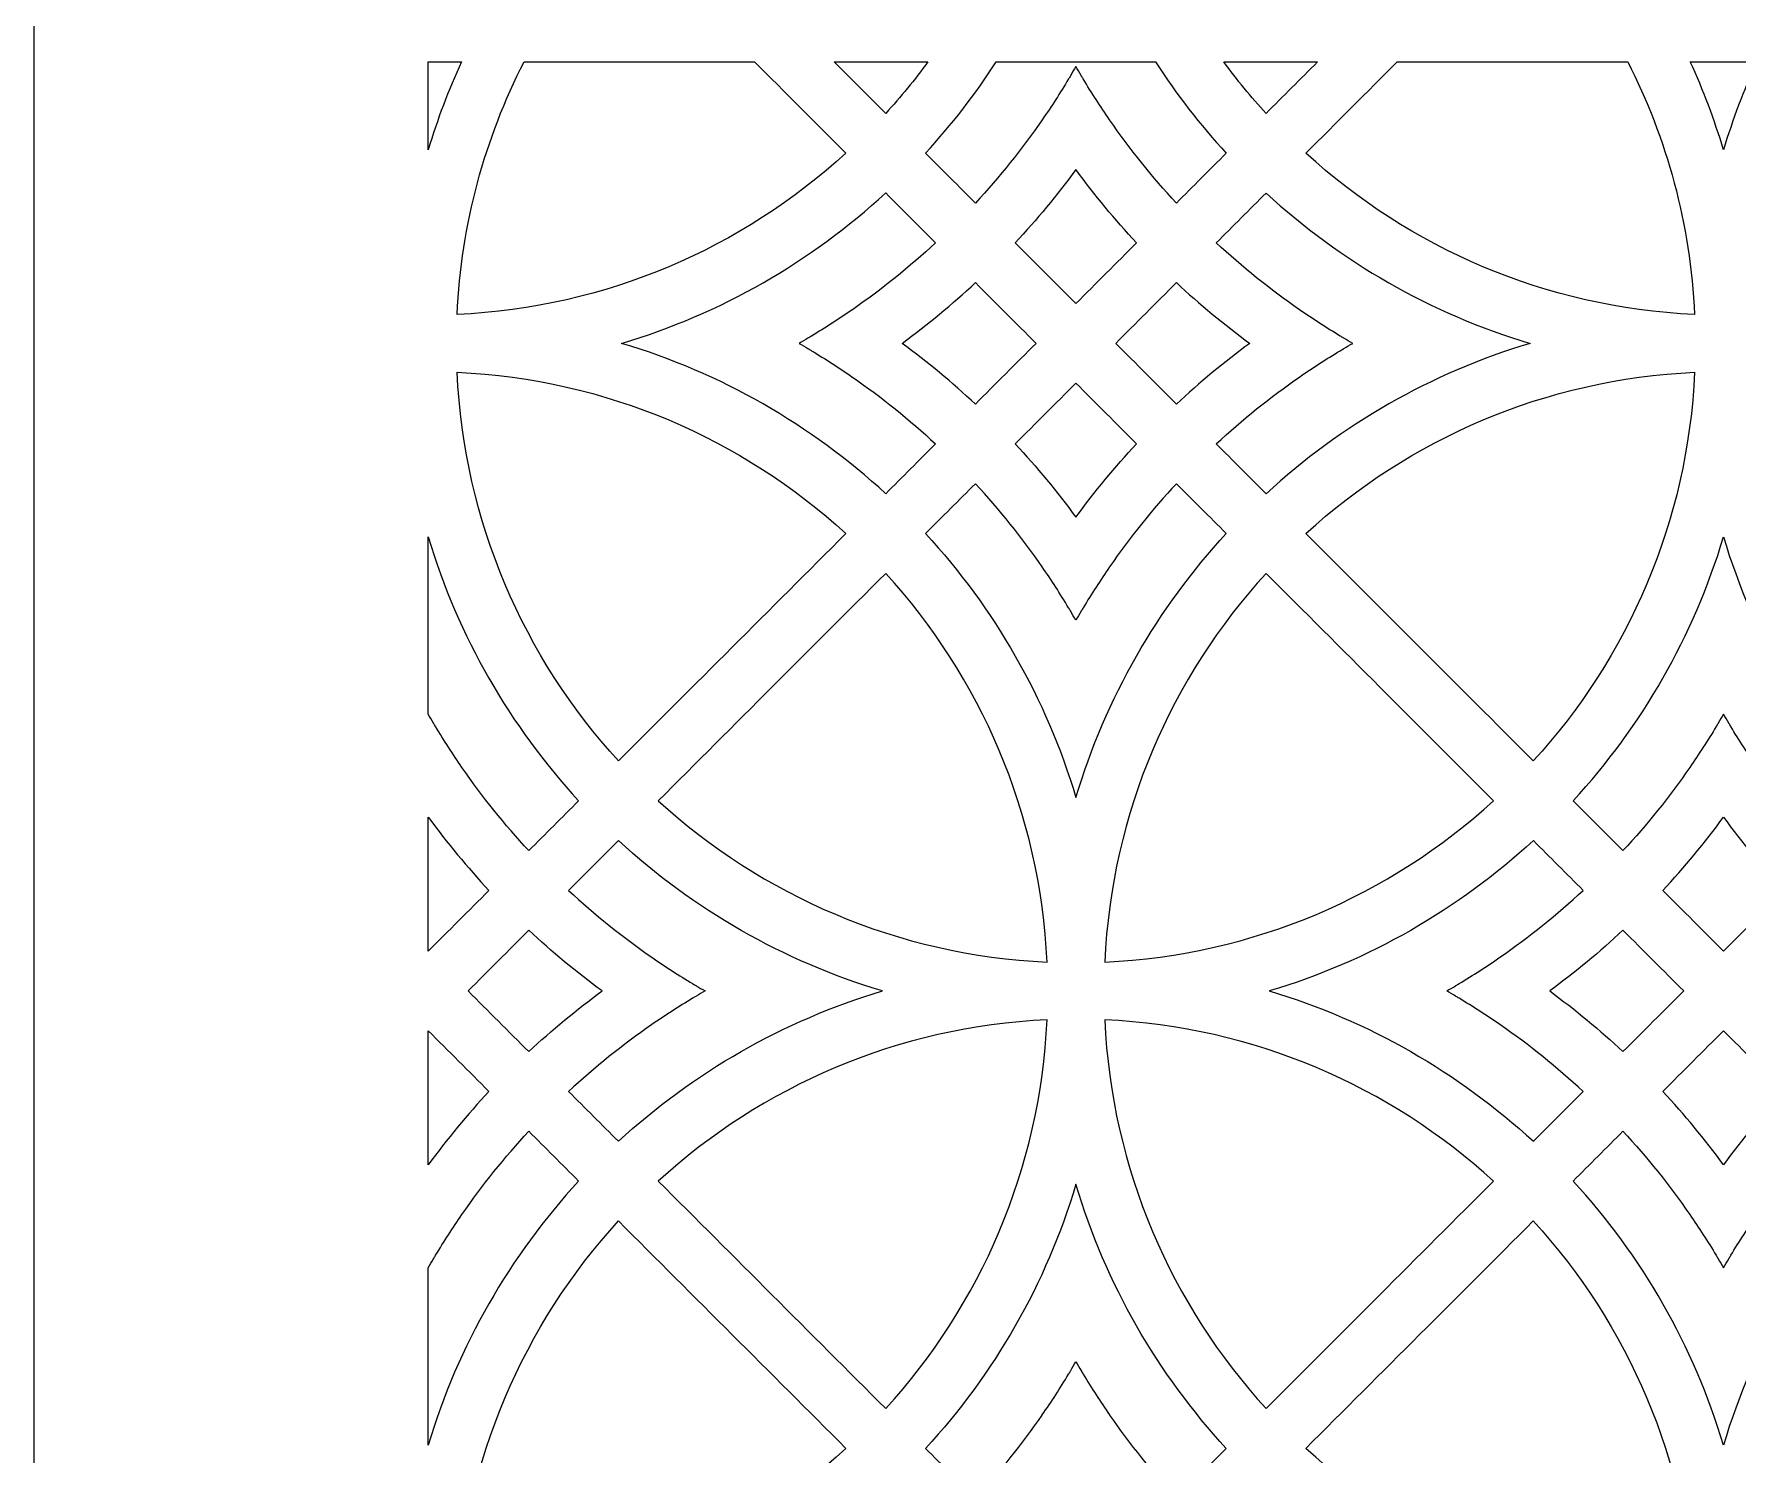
# Model space of a CAD drawing. Header units: centimetres. Extents: x -9 to 7.7, y -13.3 to 13.
# Drawn here: x -8.967 to -5.348, y 7.113 to 10.13 of the extents above; entities that cross this region are included whole.
import ezdxf

# ---------------------------------------------------------------- set-up
doc = ezdxf.new("R2010")
doc.units = ezdxf.units.CM
doc.header["$MEASUREMENT"] = 0
doc.layers.add('layer 1', color=7, linetype='Continuous')

msp = doc.modelspace()

# ---------------------------------------------------------------- linework, layer by layer
at = {"layer": 'layer 1', "color": 177}
msp.add_open_spline([(-1.7908, 13.002), (-4.18298, 13.002), (-6.57516, 13.002), (-8.96734, 13.002), (-8.96734, 13.002), (-8.96734, 5.00681), (-8.96734, -2.98838), (-8.96734, -10.98356), (-8.96734, -10.98356), (-8.96732, -10.98356), (-8.9673, -10.98356), (-8.96728, -10.98356), (-8.96728, -10.98356), (-8.96728, -11.7597), (-8.96728, -12.53583), (-8.96728, -13.31196), (-8.96728, -13.31196), (-8.68819, -13.31196), (-8.4091, -13.31196), (-8.13002, -13.31196), (-8.13002, -13.31196), (-8.13002, -13.19235), (-8.13002, -13.07274), (-8.13002, -12.95313), (-8.13002, -12.95313), (-7.8348, -12.95313), (-7.53959, -12.95313), (-7.24438, -12.95313), (-7.24438, -12.95313), (-7.24438, -12.71941), (-7.24438, -12.48568), (-7.24438, -12.25195), (-7.24438, -12.25195), (-7.12494, -12.24957), (-7.00551, -12.24719), (-6.88608, -12.2448), (-6.88608, -12.2448), (-6.86487, -12.30528), (-6.83708, -12.35773), (-6.79093, -12.40402), (-6.79093, -12.40402), (-6.74575, -12.44934), (-6.69905, -12.47736), (-6.6442, -12.49011), (-6.6442, -12.49011), (-6.57162, -12.50699), (-6.49496, -12.49964), (-6.43668, -12.44881), (-6.43668, -12.44881), (-6.38029, -12.3996), (-6.34775, -12.3208), (-6.33607, -12.24562), (-6.33607, -12.24562), (-6.3027, -12.24899), (-6.27432, -12.24821), (-6.24755, -12.24438), (-6.24755, -12.24438), (-6.11399, -12.22526), (-6.0509, -12.14075), (-6.03963, -12.01331), (-6.03963, -12.01331), (-6.03686, -11.98208), (-6.03906, -11.95125), (-6.04899, -11.92411), (-6.04899, -11.92411), (-6.04688, -11.92463), (-6.04478, -11.92515), (-6.04268, -11.92568), (-6.04268, -11.92568), (-5.99555, -11.94198), (-5.94843, -11.95827), (-5.90129, -11.97457), (-5.90129, -11.97457), (-5.87301, -12.26337), (-5.64998, -12.48824), (-5.37904, -12.48824), (-5.37904, -12.48824), (-5.1081, -12.48824), (-4.88508, -12.26337), (-4.85679, -11.97457), (-4.85679, -11.97457), (-4.80966, -11.95827), (-4.76253, -11.94198), (-4.7154, -11.92568), (-4.7154, -11.92568), (-4.7133, -11.92515), (-4.7112, -11.92463), (-4.7091, -11.92411), (-4.7091, -11.92411), (-4.71902, -11.95125), (-4.72122, -11.98208), (-4.71846, -12.01331), (-4.71846, -12.01331), (-4.70718, -12.14075), (-4.64409, -12.22526), (-4.51053, -12.24438), (-4.51053, -12.24438), (-4.48377, -12.24821), (-4.45538, -12.24899), (-4.42202, -12.24562), (-4.42202, -12.24562), (-4.41033, -12.3208), (-4.37779, -12.3996), (-4.3214, -12.44881), (-4.3214, -12.44881), (-4.26313, -12.49964), (-4.18647, -12.50699), (-4.11388, -12.49011), (-4.11388, -12.49011), (-4.05904, -12.47736), (-4.01234, -12.44934), (-3.96715, -12.40402), (-3.96715, -12.40402), (-3.921, -12.35773), (-3.89321, -12.30528), (-3.87201, -12.2448), (-3.87201, -12.2448), (-3.75257, -12.24719), (-3.63314, -12.24957), (-3.51371, -12.25195), (-3.51371, -12.25195), (-3.51371, -12.48568), (-3.51371, -12.71941), (-3.51371, -12.95313), (-3.51371, -12.95313), (-3.21849, -12.95313), (-2.92328, -12.95313), (-2.62806, -12.95313), (-2.62806, -12.95313), (-2.62806, -13.07274), (-2.62806, -13.19235), (-2.62806, -13.31196), (-2.62806, -13.31196), (-2.34898, -13.31196), (-2.06989, -13.31196), (-1.7908, -13.31196), (-1.7908, -13.31196), (-1.7908, -12.53583), (-1.7908, -11.7597), (-1.7908, -10.98356), (-1.7908, -10.98356), (-1.7908, -2.98838), (-1.7908, 5.00681), (-1.7908, 13.002)], degree=3, knots=[0, 0, 0, 0, 0.027027, 0.027027, 0.027027, 0.027027, 0.0540541, 0.0540541, 0.0540541, 0.0540541, 0.0810811, 0.0810811, 0.0810811, 0.0810811, 0.1081081, 0.1081081, 0.1081081, 0.1081081, 0.1351351, 0.1351351, 0.1351351, 0.1351351, 0.1621622, 0.1621622, 0.1621622, 0.1621622, 0.1891892, 0.1891892, 0.1891892, 0.1891892, 0.2162162, 0.2162162, 0.2162162, 0.2162162, 0.2432432, 0.2432432, 0.2432432, 0.2432432, 0.2702703, 0.2702703, 0.2702703, 0.2702703, 0.2972973, 0.2972973, 0.2972973, 0.2972973, 0.3243243, 0.3243243, 0.3243243, 0.3243243, 0.3513514, 0.3513514, 0.3513514, 0.3513514, 0.3783784, 0.3783784, 0.3783784, 0.3783784, 0.4054054, 0.4054054, 0.4054054, 0.4054054, 0.4324324, 0.4324324, 0.4324324, 0.4324324, 0.4594595, 0.4594595, 0.4594595, 0.4594595, 0.4864865, 0.4864865, 0.4864865, 0.4864865, 0.5135135, 0.5135135, 0.5135135, 0.5135135, 0.5405405, 0.5405405, 0.5405405, 0.5405405, 0.5675676, 0.5675676, 0.5675676, 0.5675676, 0.5945946, 0.5945946, 0.5945946, 0.5945946, 0.6216216, 0.6216216, 0.6216216, 0.6216216, 0.6486486, 0.6486486, 0.6486486, 0.6486486, 0.6756757, 0.6756757, 0.6756757, 0.6756757, 0.7027027, 0.7027027, 0.7027027, 0.7027027, 0.7297297, 0.7297297, 0.7297297, 0.7297297, 0.7567568, 0.7567568, 0.7567568, 0.7567568, 0.7837838, 0.7837838, 0.7837838, 0.7837838, 0.8108108, 0.8108108, 0.8108108, 0.8108108, 0.8378378, 0.8378378, 0.8378378, 0.8378378, 0.8648649, 0.8648649, 0.8648649, 0.8648649, 0.8918919, 0.8918919, 0.8918919, 0.8918919, 0.9189189, 0.9189189, 0.9189189, 0.9189189, 0.9459459, 0.9459459, 0.9459459, 0.9459459, 1, 1, 1, 1], dxfattribs=at)
at = {"layer": 'layer 1', "color": 7}
for points, knots in [([(-8.05957, 10.07157), (-8.08308, 10.07157), (-8.10658, 10.07157), (-8.13007, 10.07157), (-8.13007, 10.07157), (-8.13007, 10.00921), (-8.13007, 9.94683), (-8.13007, 9.88446), (-8.13007, 9.88446), (-8.11086, 9.94885), (-8.08724, 10.01132), (-8.05957, 10.07157)], [0, 0, 0, 0, 0.25, 0.25, 0.25, 0.25, 0.5, 0.5, 0.5, 0.5, 1, 1, 1, 1]), ([(-7.43718, 10.07157), (-7.60036, 10.07157), (-7.76352, 10.07157), (-7.9267, 10.07157), (-7.9267, 10.07157), (-8.00969, 9.90926), (-8.05997, 9.72744), (-8.06881, 9.53483), (-8.06881, 9.53483), (-7.7512, 9.54939), (-7.46295, 9.67663), (-7.24308, 9.87748), (-7.24308, 9.87748), (-7.30779, 9.94217), (-7.37248, 10.00688), (-7.43718, 10.07157)], [0, 0, 0, 0, 0.2, 0.2, 0.2, 0.2, 0.4, 0.4, 0.4, 0.4, 0.6, 0.6, 0.6, 0.6, 1, 1, 1, 1]), ([(-7.06872, 10.07157), (-7.13516, 10.07157), (-7.20159, 10.07157), (-7.26803, 10.07157), (-7.26803, 10.07157), (-7.23152, 10.03506), (-7.19501, 9.99857), (-7.1585, 9.96205), (-7.1585, 9.96205), (-7.12668, 9.9969), (-7.09671, 10.03346), (-7.06872, 10.07157)], [0, 0, 0, 0, 0.25, 0.25, 0.25, 0.25, 0.5, 0.5, 0.5, 0.5, 1, 1, 1, 1]), ([(-6.58553, 10.07157), (-6.69826, 10.07157), (-6.81097, 10.07157), (-6.9237, 10.07157), (-6.9237, 10.07157), (-6.96827, 10.0026), (-7.01858, 9.93768), (-7.07397, 9.87752), (-7.07397, 9.87752), (-7.03867, 9.84221), (-7.00336, 9.8069), (-6.96807, 9.77161), (-6.96807, 9.77161), (-6.9167, 9.827), (-6.86924, 9.88604), (-6.82613, 9.94834), (-6.82613, 9.94834), (-6.82612, 9.94832), (-6.8261, 9.94832), (-6.82609, 9.94832), (-6.82609, 9.94832), (-6.82608, 9.94834), (-6.82608, 9.94834), (-6.82608, 9.94834), (-6.82608, 9.94834), (-6.82609, 9.94836), (-6.82612, 9.94838), (-6.82613, 9.94842), (-6.82613, 9.94842), (-6.80657, 9.97666), (-6.78788, 10.00555), (-6.77012, 10.03508), (-6.77012, 10.03508), (-6.76875, 10.03736), (-6.76737, 10.03966), (-6.766, 10.04196), (-6.766, 10.04196), (-6.76588, 10.04218), (-6.76574, 10.04241), (-6.76561, 10.04263), (-6.76561, 10.04263), (-6.7619, 10.04889), (-6.75822, 10.0552), (-6.75458, 10.06154), (-6.75458, 10.06154), (-6.75094, 10.0552), (-6.74727, 10.0489), (-6.74355, 10.04263), (-6.74355, 10.04263), (-6.74341, 10.04241), (-6.74329, 10.04218), (-6.74316, 10.04196), (-6.74316, 10.04196), (-6.74179, 10.03966), (-6.74041, 10.03736), (-6.73904, 10.03508), (-6.73904, 10.03508), (-6.72129, 10.00555), (-6.70259, 9.97666), (-6.68304, 9.94841), (-6.68304, 9.94841), (-6.68306, 9.94838), (-6.68307, 9.94836), (-6.68309, 9.94834), (-6.68309, 9.94834), (-6.68309, 9.94834), (-6.68309, 9.94834), (-6.68309, 9.94832), (-6.68309, 9.94832), (-6.68307, 9.94832), (-6.68306, 9.94832), (-6.68304, 9.94834), (-6.68304, 9.94834), (-6.63993, 9.88604), (-6.59247, 9.827), (-6.5411, 9.77161), (-6.5411, 9.77161), (-6.50581, 9.80689), (-6.47052, 9.84219), (-6.43523, 9.87748), (-6.43523, 9.87748), (-6.49064, 9.93766), (-6.54095, 10.00259), (-6.58553, 10.07157)], [0, 0, 0, 0, 0.0454545, 0.0454545, 0.0454545, 0.0454545, 0.0909091, 0.0909091, 0.0909091, 0.0909091, 0.1363636, 0.1363636, 0.1363636, 0.1363636, 0.1818182, 0.1818182, 0.1818182, 0.1818182, 0.2272727, 0.2272727, 0.2272727, 0.2272727, 0.2727273, 0.2727273, 0.2727273, 0.2727273, 0.3181818, 0.3181818, 0.3181818, 0.3181818, 0.3636364, 0.3636364, 0.3636364, 0.3636364, 0.4090909, 0.4090909, 0.4090909, 0.4090909, 0.4545455, 0.4545455, 0.4545455, 0.4545455, 0.5, 0.5, 0.5, 0.5, 0.5454545, 0.5454545, 0.5454545, 0.5454545, 0.5909091, 0.5909091, 0.5909091, 0.5909091, 0.6363636, 0.6363636, 0.6363636, 0.6363636, 0.6818182, 0.6818182, 0.6818182, 0.6818182, 0.7272727, 0.7272727, 0.7272727, 0.7272727, 0.7727273, 0.7727273, 0.7727273, 0.7727273, 0.8181818, 0.8181818, 0.8181818, 0.8181818, 0.8636364, 0.8636364, 0.8636364, 0.8636364, 0.9090909, 0.9090909, 0.9090909, 0.9090909, 1, 1, 1, 1]), ([(-6.24114, 10.07157), (-6.30757, 10.07157), (-6.37401, 10.07157), (-6.44044, 10.07157), (-6.44044, 10.07157), (-6.41246, 10.03346), (-6.3825, 9.9969), (-6.35066, 9.96205), (-6.35066, 9.96205), (-6.31415, 9.99857), (-6.27765, 10.03506), (-6.24114, 10.07157)], [0, 0, 0, 0, 0.25, 0.25, 0.25, 0.25, 0.5, 0.5, 0.5, 0.5, 1, 1, 1, 1]), ([(-5.58252, 10.07157), (-5.74567, 10.07157), (-5.90882, 10.07157), (-6.07198, 10.07157), (-6.07198, 10.07157), (-6.13668, 10.00687), (-6.20138, 9.94217), (-6.26608, 9.87747), (-6.26608, 9.87747), (-6.04622, 9.67664), (-5.75799, 9.54941), (-5.44041, 9.53483), (-5.44041, 9.53483), (-5.44924, 9.72744), (-5.49951, 9.90926), (-5.58252, 10.07157)], [0, 0, 0, 0, 0.2, 0.2, 0.2, 0.2, 0.4, 0.4, 0.4, 0.4, 0.6, 0.6, 0.6, 0.6, 1, 1, 1, 1]), ([(-5.30855, 10.07157), (-5.35556, 10.07157), (-5.40258, 10.07157), (-5.4496, 10.07157), (-5.4496, 10.07157), (-5.42192, 10.01131), (-5.3983, 9.94881), (-5.37907, 9.88439), (-5.37907, 9.88439), (-5.35986, 9.94881), (-5.33623, 10.01131), (-5.30855, 10.07157)], [0, 0, 0, 0, 0.25, 0.25, 0.25, 0.25, 0.5, 0.5, 0.5, 0.5, 1, 1, 1, 1]), ([(-6.75458, 9.55812), (-6.79756, 9.6011), (-6.84053, 9.64407), (-6.88351, 9.68705), (-6.88351, 9.68705), (-6.83757, 9.7363), (-6.79452, 9.78827), (-6.75462, 9.8427), (-6.75462, 9.8427), (-6.75462, 9.84271), (-6.75462, 9.84271), (-6.75462, 9.84272), (-6.75462, 9.84272), (-6.7546, 9.84272), (-6.75459, 9.84275), (-6.75458, 9.84276), (-6.75458, 9.84276), (-6.75458, 9.84275), (-6.75457, 9.84272), (-6.75456, 9.84271), (-6.75456, 9.84271), (-6.75456, 9.84271), (-6.75456, 9.84271), (-6.75456, 9.8427), (-6.75456, 9.8427), (-6.71465, 9.78827), (-6.6716, 9.7363), (-6.62566, 9.68705), (-6.62566, 9.68705), (-6.66863, 9.64408), (-6.71161, 9.6011), (-6.75458, 9.55812)], [0, 0, 0, 0, 0.1111111, 0.1111111, 0.1111111, 0.1111111, 0.2222222, 0.2222222, 0.2222222, 0.2222222, 0.3333333, 0.3333333, 0.3333333, 0.3333333, 0.4444444, 0.4444444, 0.4444444, 0.4444444, 0.5555556, 0.5555556, 0.5555556, 0.5555556, 0.6666667, 0.6666667, 0.6666667, 0.6666667, 0.7777778, 0.7777778, 0.7777778, 0.7777778, 1, 1, 1, 1]), ([(-7.05265, 9.68704), (-7.08794, 9.72233), (-7.12325, 9.75764), (-7.15854, 9.79293), (-7.15854, 9.79293), (-7.31679, 9.64727), (-7.50784, 9.53669), (-7.71936, 9.47358), (-7.71936, 9.47358), (-7.50782, 9.41049), (-7.31677, 9.29988), (-7.1585, 9.1542), (-7.1585, 9.1542), (-7.12322, 9.18949), (-7.08793, 9.22478), (-7.05265, 9.26007), (-7.05265, 9.26007), (-7.10802, 9.31144), (-7.16708, 9.35889), (-7.22937, 9.40201), (-7.22937, 9.40201), (-7.22937, 9.40202), (-7.22937, 9.40203), (-7.22937, 9.40204), (-7.22937, 9.40204), (-7.22937, 9.40204), (-7.22937, 9.40204), (-7.22937, 9.40204), (-7.22937, 9.40204), (-7.22939, 9.40203), (-7.22942, 9.40202), (-7.22944, 9.40201), (-7.22944, 9.40201), (-7.2577, 9.42155), (-7.28658, 9.44026), (-7.3161, 9.458), (-7.3161, 9.458), (-7.3184, 9.45939), (-7.32069, 9.46076), (-7.32301, 9.46213), (-7.32301, 9.46213), (-7.32321, 9.46226), (-7.32343, 9.46238), (-7.32365, 9.46251), (-7.32365, 9.46251), (-7.32993, 9.46624), (-7.33624, 9.46991), (-7.34257, 9.47355), (-7.34257, 9.47355), (-7.33624, 9.47718), (-7.32993, 9.48085), (-7.32365, 9.48459), (-7.32365, 9.48459), (-7.32343, 9.48471), (-7.32321, 9.48484), (-7.32301, 9.48498), (-7.32301, 9.48498), (-7.32069, 9.48634), (-7.3184, 9.48771), (-7.3161, 9.48909), (-7.3161, 9.48909), (-7.28658, 9.50684), (-7.2577, 9.52554), (-7.22944, 9.54509), (-7.22944, 9.54509), (-7.22942, 9.54507), (-7.22939, 9.54506), (-7.22937, 9.54505), (-7.22937, 9.54505), (-7.22937, 9.54505), (-7.22937, 9.54505), (-7.22937, 9.54505), (-7.22937, 9.54505), (-7.22937, 9.54506), (-7.22937, 9.54507), (-7.22937, 9.54509), (-7.22937, 9.54509), (-7.16708, 9.58821), (-7.10802, 9.63566), (-7.05265, 9.68704)], [0, 0, 0, 0, 0.047619, 0.047619, 0.047619, 0.047619, 0.0952381, 0.0952381, 0.0952381, 0.0952381, 0.1428571, 0.1428571, 0.1428571, 0.1428571, 0.1904762, 0.1904762, 0.1904762, 0.1904762, 0.2380952, 0.2380952, 0.2380952, 0.2380952, 0.2857143, 0.2857143, 0.2857143, 0.2857143, 0.3333333, 0.3333333, 0.3333333, 0.3333333, 0.3809524, 0.3809524, 0.3809524, 0.3809524, 0.4285714, 0.4285714, 0.4285714, 0.4285714, 0.4761905, 0.4761905, 0.4761905, 0.4761905, 0.5238095, 0.5238095, 0.5238095, 0.5238095, 0.5714286, 0.5714286, 0.5714286, 0.5714286, 0.6190476, 0.6190476, 0.6190476, 0.6190476, 0.6666667, 0.6666667, 0.6666667, 0.6666667, 0.7142857, 0.7142857, 0.7142857, 0.7142857, 0.7619048, 0.7619048, 0.7619048, 0.7619048, 0.8095238, 0.8095238, 0.8095238, 0.8095238, 0.8571429, 0.8571429, 0.8571429, 0.8571429, 0.9047619, 0.9047619, 0.9047619, 0.9047619, 1, 1, 1, 1]), ([(-6.45653, 9.26007), (-6.42122, 9.22477), (-6.38593, 9.18947), (-6.35062, 9.15416), (-6.35062, 9.15416), (-6.19237, 9.29984), (-6.00133, 9.41041), (-5.78981, 9.47351), (-5.78981, 9.47351), (-6.00135, 9.5366), (-6.1924, 9.64722), (-6.35066, 9.79289), (-6.35066, 9.79289), (-6.38595, 9.7576), (-6.42123, 9.72232), (-6.45651, 9.68704), (-6.45651, 9.68704), (-6.40114, 9.63566), (-6.34209, 9.58821), (-6.2798, 9.54509), (-6.2798, 9.54509), (-6.2798, 9.54507), (-6.2798, 9.54506), (-6.2798, 9.54505), (-6.2798, 9.54505), (-6.2798, 9.54505), (-6.2798, 9.54505), (-6.27979, 9.54505), (-6.27979, 9.54505), (-6.27976, 9.54506), (-6.27974, 9.54507), (-6.27972, 9.54509), (-6.27972, 9.54509), (-6.25146, 9.52554), (-6.22259, 9.50683), (-6.19306, 9.48909), (-6.19306, 9.48909), (-6.19076, 9.48771), (-6.18846, 9.48634), (-6.18617, 9.48498), (-6.18617, 9.48498), (-6.18595, 9.48484), (-6.18573, 9.48471), (-6.18551, 9.48459), (-6.18551, 9.48459), (-6.17923, 9.48085), (-6.17292, 9.47718), (-6.1666, 9.47355), (-6.1666, 9.47355), (-6.17292, 9.46991), (-6.17923, 9.46624), (-6.18551, 9.46251), (-6.18551, 9.46251), (-6.18573, 9.46238), (-6.18595, 9.46226), (-6.18617, 9.46213), (-6.18617, 9.46213), (-6.18846, 9.46075), (-6.19076, 9.45938), (-6.19306, 9.458), (-6.19306, 9.458), (-6.22259, 9.44026), (-6.25146, 9.42155), (-6.27972, 9.40201), (-6.27972, 9.40201), (-6.27974, 9.40202), (-6.27976, 9.40203), (-6.27979, 9.40204), (-6.27979, 9.40204), (-6.2798, 9.40204), (-6.2798, 9.40204), (-6.2798, 9.40204), (-6.2798, 9.40204), (-6.2798, 9.40203), (-6.2798, 9.40202), (-6.2798, 9.40201), (-6.2798, 9.40201), (-6.34209, 9.35889), (-6.40114, 9.31144), (-6.45653, 9.26007)], [0, 0, 0, 0, 0.047619, 0.047619, 0.047619, 0.047619, 0.0952381, 0.0952381, 0.0952381, 0.0952381, 0.1428571, 0.1428571, 0.1428571, 0.1428571, 0.1904762, 0.1904762, 0.1904762, 0.1904762, 0.2380952, 0.2380952, 0.2380952, 0.2380952, 0.2857143, 0.2857143, 0.2857143, 0.2857143, 0.3333333, 0.3333333, 0.3333333, 0.3333333, 0.3809524, 0.3809524, 0.3809524, 0.3809524, 0.4285714, 0.4285714, 0.4285714, 0.4285714, 0.4761905, 0.4761905, 0.4761905, 0.4761905, 0.5238095, 0.5238095, 0.5238095, 0.5238095, 0.5714286, 0.5714286, 0.5714286, 0.5714286, 0.6190476, 0.6190476, 0.6190476, 0.6190476, 0.6666667, 0.6666667, 0.6666667, 0.6666667, 0.7142857, 0.7142857, 0.7142857, 0.7142857, 0.7619048, 0.7619048, 0.7619048, 0.7619048, 0.8095238, 0.8095238, 0.8095238, 0.8095238, 0.8571429, 0.8571429, 0.8571429, 0.8571429, 0.9047619, 0.9047619, 0.9047619, 0.9047619, 1, 1, 1, 1]), ([(-6.83917, 9.47355), (-6.88213, 9.51653), (-6.92511, 9.55949), (-6.96808, 9.60247), (-6.96808, 9.60247), (-7.01734, 9.55654), (-7.06931, 9.51349), (-7.12373, 9.47358), (-7.12373, 9.47358), (-7.12373, 9.47358), (-7.12374, 9.47358), (-7.12374, 9.47358), (-7.12374, 9.47358), (-7.12376, 9.47357), (-7.12377, 9.47356), (-7.12378, 9.47355), (-7.12378, 9.47355), (-7.12377, 9.47353), (-7.12376, 9.47352), (-7.12374, 9.47352), (-7.12374, 9.47352), (-7.12374, 9.47352), (-7.12373, 9.47352), (-7.12373, 9.47352), (-7.12373, 9.47352), (-7.06931, 9.43362), (-7.01734, 9.39056), (-6.96808, 9.34463), (-6.96808, 9.34463), (-6.92511, 9.3876), (-6.88213, 9.43058), (-6.83917, 9.47355)], [0, 0, 0, 0, 0.1111111, 0.1111111, 0.1111111, 0.1111111, 0.2222222, 0.2222222, 0.2222222, 0.2222222, 0.3333333, 0.3333333, 0.3333333, 0.3333333, 0.4444444, 0.4444444, 0.4444444, 0.4444444, 0.5555556, 0.5555556, 0.5555556, 0.5555556, 0.6666667, 0.6666667, 0.6666667, 0.6666667, 0.7777778, 0.7777778, 0.7777778, 0.7777778, 1, 1, 1, 1]), ([(-6.67001, 9.47355), (-6.62702, 9.43058), (-6.58406, 9.3876), (-6.54109, 9.34463), (-6.54109, 9.34463), (-6.49183, 9.39056), (-6.43986, 9.43362), (-6.38543, 9.47352), (-6.38543, 9.47352), (-6.38543, 9.47352), (-6.38542, 9.47352), (-6.38542, 9.47352), (-6.38542, 9.47352), (-6.3854, 9.47352), (-6.38539, 9.47353), (-6.38538, 9.47355), (-6.38538, 9.47355), (-6.38539, 9.47356), (-6.3854, 9.47357), (-6.38542, 9.47358), (-6.38542, 9.47358), (-6.38542, 9.47358), (-6.38543, 9.47358), (-6.38543, 9.47357), (-6.38543, 9.47357), (-6.43986, 9.51349), (-6.49183, 9.55654), (-6.54109, 9.60247), (-6.54109, 9.60247), (-6.58406, 9.55949), (-6.62702, 9.51653), (-6.67001, 9.47355)], [0, 0, 0, 0, 0.1111111, 0.1111111, 0.1111111, 0.1111111, 0.2222222, 0.2222222, 0.2222222, 0.2222222, 0.3333333, 0.3333333, 0.3333333, 0.3333333, 0.4444444, 0.4444444, 0.4444444, 0.4444444, 0.5555556, 0.5555556, 0.5555556, 0.5555556, 0.6666667, 0.6666667, 0.6666667, 0.6666667, 0.7777778, 0.7777778, 0.7777778, 0.7777778, 1, 1, 1, 1]), ([(-7.72615, 8.58656), (-7.56513, 8.74759), (-7.40411, 8.9086), (-7.24308, 9.06963), (-7.24308, 9.06963), (-7.46294, 9.27046), (-7.75118, 9.39769), (-8.06877, 9.41227), (-8.06877, 9.41227), (-8.05418, 9.09468), (-7.92697, 8.80642), (-7.72615, 8.58656)], [0, 0, 0, 0, 0.25, 0.25, 0.25, 0.25, 0.5, 0.5, 0.5, 0.5, 1, 1, 1, 1]), ([(-6.26608, 9.06962), (-6.10506, 8.9086), (-5.94402, 8.74756), (-5.783, 8.58654), (-5.783, 8.58654), (-5.58214, 8.8064), (-5.45492, 9.09466), (-5.44035, 9.41227), (-5.44035, 9.41227), (-5.75796, 9.3977), (-6.04621, 9.27048), (-6.26608, 9.06962)], [0, 0, 0, 0, 0.25, 0.25, 0.25, 0.25, 0.5, 0.5, 0.5, 0.5, 1, 1, 1, 1]), ([(-6.75458, 9.38897), (-6.71161, 9.346), (-6.66863, 9.30302), (-6.62566, 9.26005), (-6.62566, 9.26005), (-6.6716, 9.2108), (-6.71465, 9.15883), (-6.75456, 9.10439), (-6.75456, 9.10439), (-6.75456, 9.10439), (-6.75456, 9.10439), (-6.75456, 9.10438), (-6.75456, 9.10438), (-6.75457, 9.10437), (-6.75458, 9.10436), (-6.75458, 9.10434), (-6.75458, 9.10434), (-6.75459, 9.10436), (-6.7546, 9.10437), (-6.75462, 9.10438), (-6.75462, 9.10438), (-6.75462, 9.10439), (-6.75462, 9.10439), (-6.75462, 9.10439), (-6.75462, 9.10439), (-6.79451, 9.15883), (-6.83757, 9.2108), (-6.88351, 9.26005), (-6.88351, 9.26005), (-6.84053, 9.30302), (-6.79756, 9.346), (-6.75458, 9.38897)], [0, 0, 0, 0, 0.1111111, 0.1111111, 0.1111111, 0.1111111, 0.2222222, 0.2222222, 0.2222222, 0.2222222, 0.3333333, 0.3333333, 0.3333333, 0.3333333, 0.4444444, 0.4444444, 0.4444444, 0.4444444, 0.5555556, 0.5555556, 0.5555556, 0.5555556, 0.6666667, 0.6666667, 0.6666667, 0.6666667, 0.7777778, 0.7777778, 0.7777778, 0.7777778, 1, 1, 1, 1]), ([(-6.5411, 9.17549), (-6.50579, 9.14019), (-6.4705, 9.10488), (-6.43519, 9.06959), (-6.43519, 9.06959), (-6.58087, 8.91133), (-6.69145, 8.72029), (-6.75454, 8.50877), (-6.75454, 8.50877), (-6.81765, 8.72032), (-6.92824, 8.91136), (-7.07393, 9.06962), (-7.07393, 9.06962), (-7.03865, 9.1049), (-7.00335, 9.1402), (-6.96806, 9.17549), (-6.96806, 9.17549), (-6.9167, 9.12011), (-6.86924, 9.06106), (-6.82613, 8.99877), (-6.82613, 8.99877), (-6.82612, 8.99877), (-6.82609, 8.99877), (-6.82608, 8.99877), (-6.82608, 8.99877), (-6.82608, 8.99877), (-6.82608, 8.99875), (-6.82608, 8.99875), (-6.82608, 8.99875), (-6.82609, 8.99873), (-6.82612, 8.99871), (-6.82613, 8.99868), (-6.82613, 8.99868), (-6.80657, 8.97043), (-6.78788, 8.94156), (-6.77012, 8.91203), (-6.77012, 8.91203), (-6.76875, 8.90973), (-6.76737, 8.90744), (-6.766, 8.90513), (-6.766, 8.90513), (-6.76588, 8.90491), (-6.76574, 8.90469), (-6.76562, 8.90447), (-6.76562, 8.90447), (-6.7619, 8.8982), (-6.75822, 8.89189), (-6.75458, 8.88555), (-6.75458, 8.88555), (-6.75094, 8.89189), (-6.74727, 8.8982), (-6.74355, 8.90447), (-6.74355, 8.90447), (-6.74341, 8.90469), (-6.74329, 8.90491), (-6.74316, 8.90513), (-6.74316, 8.90513), (-6.74179, 8.90744), (-6.74041, 8.90974), (-6.73904, 8.91203), (-6.73904, 8.91203), (-6.72129, 8.94156), (-6.70259, 8.97043), (-6.68304, 8.99868), (-6.68304, 8.99868), (-6.68306, 8.99871), (-6.68307, 8.99873), (-6.68309, 8.99875), (-6.68309, 8.99875), (-6.68309, 8.99875), (-6.68308, 8.99877), (-6.68308, 8.99877), (-6.68308, 8.99877), (-6.68307, 8.99877), (-6.68306, 8.99877), (-6.68304, 8.99877), (-6.68304, 8.99877), (-6.63993, 9.06106), (-6.59247, 9.12011), (-6.5411, 9.17549)], [0, 0, 0, 0, 0.047619, 0.047619, 0.047619, 0.047619, 0.0952381, 0.0952381, 0.0952381, 0.0952381, 0.1428571, 0.1428571, 0.1428571, 0.1428571, 0.1904762, 0.1904762, 0.1904762, 0.1904762, 0.2380952, 0.2380952, 0.2380952, 0.2380952, 0.2857143, 0.2857143, 0.2857143, 0.2857143, 0.3333333, 0.3333333, 0.3333333, 0.3333333, 0.3809524, 0.3809524, 0.3809524, 0.3809524, 0.4285714, 0.4285714, 0.4285714, 0.4285714, 0.4761905, 0.4761905, 0.4761905, 0.4761905, 0.5238095, 0.5238095, 0.5238095, 0.5238095, 0.5714286, 0.5714286, 0.5714286, 0.5714286, 0.6190476, 0.6190476, 0.6190476, 0.6190476, 0.6666667, 0.6666667, 0.6666667, 0.6666667, 0.7142857, 0.7142857, 0.7142857, 0.7142857, 0.7619048, 0.7619048, 0.7619048, 0.7619048, 0.8095238, 0.8095238, 0.8095238, 0.8095238, 0.8571429, 0.8571429, 0.8571429, 0.8571429, 0.9047619, 0.9047619, 0.9047619, 0.9047619, 1, 1, 1, 1]), ([(-8.13007, 9.06267), (-8.13007, 8.93712), (-8.13007, 8.81157), (-8.13007, 8.68601), (-8.13007, 8.68601), (-8.12644, 8.67967), (-8.12276, 8.67337), (-8.11904, 8.6671), (-8.11904, 8.6671), (-8.11891, 8.66688), (-8.11878, 8.66666), (-8.11865, 8.66644), (-8.11865, 8.66644), (-8.11728, 8.66413), (-8.11591, 8.66184), (-8.11453, 8.65954), (-8.11453, 8.65954), (-8.09679, 8.63002), (-8.07808, 8.60114), (-8.05852, 8.57289), (-8.05852, 8.57289), (-8.05855, 8.57287), (-8.05856, 8.57284), (-8.05859, 8.57281), (-8.05859, 8.57281), (-8.05856, 8.57281), (-8.05854, 8.57281), (-8.05852, 8.57281), (-8.05852, 8.57281), (-8.01541, 8.51052), (-7.96795, 8.45149), (-7.91659, 8.39612), (-7.91659, 8.39612), (-7.88131, 8.4314), (-7.84603, 8.46668), (-7.81076, 8.50195), (-7.81076, 8.50195), (-7.95639, 8.6602), (-8.06698, 8.85119), (-8.13007, 9.06267)], [0, 0, 0, 0, 0.0909091, 0.0909091, 0.0909091, 0.0909091, 0.1818182, 0.1818182, 0.1818182, 0.1818182, 0.2727273, 0.2727273, 0.2727273, 0.2727273, 0.3636364, 0.3636364, 0.3636364, 0.3636364, 0.4545455, 0.4545455, 0.4545455, 0.4545455, 0.5454545, 0.5454545, 0.5454545, 0.5454545, 0.6363636, 0.6363636, 0.6363636, 0.6363636, 0.7272727, 0.7272727, 0.7272727, 0.7272727, 0.8181818, 0.8181818, 0.8181818, 0.8181818, 1, 1, 1, 1]), ([(-5.69839, 8.50193), (-5.6631, 8.46666), (-5.62783, 8.43137), (-5.59256, 8.3961), (-5.59256, 8.3961), (-5.5412, 8.45149), (-5.49375, 8.51052), (-5.45065, 8.57281), (-5.45065, 8.57281), (-5.45062, 8.57281), (-5.45061, 8.57281), (-5.45059, 8.57281), (-5.45059, 8.57281), (-5.45061, 8.57283), (-5.45062, 8.57285), (-5.45065, 8.57288), (-5.45065, 8.57288), (-5.43108, 8.60113), (-5.41239, 8.63002), (-5.39464, 8.65954), (-5.39464, 8.65954), (-5.39325, 8.66183), (-5.39188, 8.66413), (-5.39052, 8.66644), (-5.39052, 8.66644), (-5.39038, 8.66666), (-5.39026, 8.66687), (-5.39013, 8.66709), (-5.39013, 8.66709), (-5.38641, 8.67337), (-5.38272, 8.67967), (-5.3791, 8.68601), (-5.3791, 8.68601), (-5.3791, 8.68601), (-5.37909, 8.68601), (-5.37909, 8.68601), (-5.37909, 8.68601), (-5.37909, 8.68601), (-5.37909, 8.68601), (-5.37909, 8.68601), (-5.37909, 8.68601), (-5.37909, 8.68601), (-5.37909, 8.68601), (-5.37907, 8.686), (-5.37907, 8.686), (-5.37907, 8.68601), (-5.37907, 8.68601), (-5.37907, 8.68601), (-5.37907, 8.68601), (-5.37907, 8.68601), (-5.37907, 8.68601), (-5.37907, 8.68601), (-5.37907, 8.68601), (-5.37906, 8.68601), (-5.37906, 8.68601), (-5.37906, 8.68601), (-5.37906, 8.68601), (-5.37544, 8.67967), (-5.37175, 8.67337), (-5.36803, 8.66709), (-5.36803, 8.66709), (-5.3679, 8.66687), (-5.36777, 8.66665), (-5.36764, 8.66643), (-5.36764, 8.66643), (-5.36628, 8.66413), (-5.36489, 8.66183), (-5.36352, 8.65954), (-5.36352, 8.65954), (-5.34577, 8.63002), (-5.32707, 8.60113), (-5.30752, 8.57288), (-5.30752, 8.57288), (-5.30754, 8.57285), (-5.30755, 8.57283), (-5.30757, 8.57281), (-5.30757, 8.57281), (-5.30755, 8.57281), (-5.30754, 8.57281), (-5.30751, 8.57281), (-5.30751, 8.57281), (-5.2644, 8.51052), (-5.21694, 8.45149), (-5.16558, 8.39612), (-5.16558, 8.39612), (-5.13031, 8.43139), (-5.09504, 8.46666), (-5.05976, 8.50193), (-5.05976, 8.50193), (-5.2054, 8.66018), (-5.31598, 8.85121), (-5.37907, 9.0627), (-5.37907, 9.0627), (-5.44218, 8.85121), (-5.55273, 8.66017), (-5.69839, 8.50193)], [0, 0, 0, 0, 0.04, 0.04, 0.04, 0.04, 0.08, 0.08, 0.08, 0.08, 0.12, 0.12, 0.12, 0.12, 0.16, 0.16, 0.16, 0.16, 0.2, 0.2, 0.2, 0.2, 0.24, 0.24, 0.24, 0.24, 0.28, 0.28, 0.28, 0.28, 0.32, 0.32, 0.32, 0.32, 0.36, 0.36, 0.36, 0.36, 0.4, 0.4, 0.4, 0.4, 0.44, 0.44, 0.44, 0.44, 0.48, 0.48, 0.48, 0.48, 0.52, 0.52, 0.52, 0.52, 0.56, 0.56, 0.56, 0.56, 0.6, 0.6, 0.6, 0.6, 0.64, 0.64, 0.64, 0.64, 0.68, 0.68, 0.68, 0.68, 0.72, 0.72, 0.72, 0.72, 0.76, 0.76, 0.76, 0.76, 0.8, 0.8, 0.8, 0.8, 0.84, 0.84, 0.84, 0.84, 0.88, 0.88, 0.88, 0.88, 0.92, 0.92, 0.92, 0.92, 1, 1, 1, 1]), ([(-7.64158, 8.50197), (-7.48055, 8.663), (-7.31953, 8.82402), (-7.1585, 8.98505), (-7.1585, 8.98505), (-6.95766, 8.7652), (-6.83043, 8.47696), (-6.81585, 8.15936), (-6.81585, 8.15936), (-7.13346, 8.17394), (-7.4217, 8.30116), (-7.64158, 8.50197)], [0, 0, 0, 0, 0.25, 0.25, 0.25, 0.25, 0.5, 0.5, 0.5, 0.5, 1, 1, 1, 1]), ([(-6.35066, 8.98505), (-6.18963, 8.82402), (-6.02861, 8.66299), (-5.86757, 8.50196), (-5.86757, 8.50196), (-6.08745, 8.30111), (-6.3757, 8.17388), (-6.69331, 8.15932), (-6.69331, 8.15932), (-6.67874, 8.47692), (-6.5515, 8.76518), (-6.35066, 8.98505)], [0, 0, 0, 0, 0.25, 0.25, 0.25, 0.25, 0.5, 0.5, 0.5, 0.5, 1, 1, 1, 1]), ([(-8.13007, 8.46723), (-8.13007, 8.37236), (-8.13007, 8.2775), (-8.13007, 8.18264), (-8.13007, 8.18264), (-8.08711, 8.22561), (-8.04414, 8.26857), (-8.00117, 8.31154), (-8.00117, 8.31154), (-8.0471, 8.3608), (-8.09017, 8.41279), (-8.13007, 8.46723)], [0, 0, 0, 0, 0.25, 0.25, 0.25, 0.25, 0.5, 0.5, 0.5, 0.5, 1, 1, 1, 1]), ([(-5.50799, 8.31154), (-5.46502, 8.26856), (-5.42205, 8.22559), (-5.37907, 8.18261), (-5.37907, 8.18261), (-5.33611, 8.22559), (-5.29312, 8.26856), (-5.25016, 8.31154), (-5.25016, 8.31154), (-5.2961, 8.3608), (-5.33917, 8.41279), (-5.37909, 8.46724), (-5.37909, 8.46724), (-5.41899, 8.41279), (-5.46205, 8.3608), (-5.50799, 8.31154)], [0, 0, 0, 0, 0.2, 0.2, 0.2, 0.2, 0.4, 0.4, 0.4, 0.4, 0.6, 0.6, 0.6, 0.6, 1, 1, 1, 1]), ([(-7.83201, 8.31154), (-7.79674, 8.34681), (-7.76146, 8.38209), (-7.72619, 8.41738), (-7.72619, 8.41738), (-7.56792, 8.27174), (-7.37692, 8.16115), (-7.16542, 8.09804), (-7.16542, 8.09804), (-7.37692, 8.03494), (-7.56792, 7.92435), (-7.72617, 7.77871), (-7.72617, 7.77871), (-7.76146, 7.814), (-7.79674, 7.84928), (-7.83201, 7.88455), (-7.83201, 7.88455), (-7.77663, 7.93591), (-7.7176, 7.98336), (-7.65532, 8.02648), (-7.65532, 8.02648), (-7.65532, 8.0265), (-7.65532, 8.02651), (-7.65532, 8.02653), (-7.65532, 8.02653), (-7.65529, 8.02651), (-7.65527, 8.0265), (-7.65525, 8.02649), (-7.65525, 8.02649), (-7.62699, 8.04603), (-7.59811, 8.06474), (-7.56859, 8.08248), (-7.56859, 8.08248), (-7.56629, 8.08386), (-7.564, 8.08523), (-7.5617, 8.08661), (-7.5617, 8.08661), (-7.56148, 8.08673), (-7.56126, 8.08686), (-7.56104, 8.087), (-7.56104, 8.087), (-7.55476, 8.09072), (-7.54845, 8.09439), (-7.54212, 8.09803), (-7.54212, 8.09803), (-7.54212, 8.09803), (-7.54213, 8.09803), (-7.54213, 8.09803), (-7.54213, 8.09803), (-7.54213, 8.09803), (-7.54213, 8.09803), (-7.54212, 8.09804), (-7.54212, 8.09804), (-7.54213, 8.09804), (-7.54213, 8.09804), (-7.54213, 8.09804), (-7.54213, 8.09804), (-7.54213, 8.09804), (-7.54213, 8.09804), (-7.54212, 8.09805), (-7.54212, 8.09805), (-7.54212, 8.09805), (-7.54213, 8.09805), (-7.54213, 8.09805), (-7.54213, 8.09805), (-7.54213, 8.09805), (-7.54212, 8.09805), (-7.54212, 8.09805), (-7.54212, 8.09805), (-7.54845, 8.10169), (-7.55476, 8.10537), (-7.56104, 8.10909), (-7.56104, 8.10909), (-7.56126, 8.10922), (-7.56148, 8.10935), (-7.5617, 8.10948), (-7.5617, 8.10948), (-7.564, 8.11085), (-7.56629, 8.11222), (-7.56859, 8.11359), (-7.56859, 8.11359), (-7.59811, 8.13135), (-7.62699, 8.15004), (-7.65525, 8.1696), (-7.65525, 8.1696), (-7.65527, 8.16959), (-7.65529, 8.16956), (-7.65532, 8.16955), (-7.65532, 8.16955), (-7.65532, 8.16956), (-7.65532, 8.16959), (-7.65532, 8.16961), (-7.65532, 8.16961), (-7.7176, 8.21271), (-7.77663, 8.26017), (-7.83201, 8.31154)], [0, 0, 0, 0, 0.04, 0.04, 0.04, 0.04, 0.08, 0.08, 0.08, 0.08, 0.12, 0.12, 0.12, 0.12, 0.16, 0.16, 0.16, 0.16, 0.2, 0.2, 0.2, 0.2, 0.24, 0.24, 0.24, 0.24, 0.28, 0.28, 0.28, 0.28, 0.32, 0.32, 0.32, 0.32, 0.36, 0.36, 0.36, 0.36, 0.4, 0.4, 0.4, 0.4, 0.44, 0.44, 0.44, 0.44, 0.48, 0.48, 0.48, 0.48, 0.52, 0.52, 0.52, 0.52, 0.56, 0.56, 0.56, 0.56, 0.6, 0.6, 0.6, 0.6, 0.64, 0.64, 0.64, 0.64, 0.68, 0.68, 0.68, 0.68, 0.72, 0.72, 0.72, 0.72, 0.76, 0.76, 0.76, 0.76, 0.8, 0.8, 0.8, 0.8, 0.84, 0.84, 0.84, 0.84, 0.88, 0.88, 0.88, 0.88, 0.92, 0.92, 0.92, 0.92, 1, 1, 1, 1]), ([(-5.78296, 8.41734), (-5.74768, 8.38208), (-5.71242, 8.3468), (-5.67714, 8.31153), (-5.67714, 8.31153), (-5.73251, 8.26017), (-5.79156, 8.21271), (-5.85384, 8.16961), (-5.85384, 8.16961), (-5.85384, 8.16959), (-5.85384, 8.16956), (-5.85384, 8.16955), (-5.85384, 8.16955), (-5.85388, 8.16956), (-5.8539, 8.16959), (-5.85391, 8.1696), (-5.85391, 8.1696), (-5.88217, 8.15006), (-5.91105, 8.13135), (-5.94058, 8.11359), (-5.94058, 8.11359), (-5.94288, 8.11223), (-5.94516, 8.11085), (-5.94748, 8.10948), (-5.94748, 8.10948), (-5.94769, 8.10935), (-5.94791, 8.10922), (-5.94812, 8.10909), (-5.94812, 8.10909), (-5.95441, 8.10537), (-5.96071, 8.10169), (-5.96704, 8.09805), (-5.96704, 8.09805), (-5.96704, 8.09805), (-5.96704, 8.09805), (-5.96703, 8.09805), (-5.96703, 8.09805), (-5.96704, 8.09805), (-5.96704, 8.09805), (-5.96704, 8.09805), (-5.96704, 8.09805), (-5.96704, 8.09805), (-5.96704, 8.09804), (-5.96703, 8.09804), (-5.96703, 8.09804), (-5.96704, 8.09804), (-5.96704, 8.09804), (-5.96704, 8.09804), (-5.96704, 8.09804), (-5.96704, 8.09804), (-5.96704, 8.09803), (-5.96704, 8.09803), (-5.96704, 8.09803), (-5.96704, 8.09803), (-5.96704, 8.09803), (-5.96704, 8.09803), (-5.96704, 8.09803), (-5.96071, 8.09439), (-5.95441, 8.09072), (-5.94812, 8.087), (-5.94812, 8.087), (-5.94791, 8.08687), (-5.94769, 8.08674), (-5.94748, 8.08661), (-5.94748, 8.08661), (-5.94516, 8.08524), (-5.94288, 8.08386), (-5.94058, 8.08248), (-5.94058, 8.08248), (-5.91105, 8.06474), (-5.88217, 8.04605), (-5.85391, 8.02649), (-5.85391, 8.02649), (-5.8539, 8.0265), (-5.85388, 8.02651), (-5.85384, 8.02653), (-5.85384, 8.02653), (-5.85384, 8.02651), (-5.85384, 8.0265), (-5.85384, 8.02648), (-5.85384, 8.02648), (-5.79156, 7.98338), (-5.73251, 7.93591), (-5.67715, 7.88455), (-5.67715, 7.88455), (-5.71242, 7.84928), (-5.74769, 7.81401), (-5.78297, 7.77874), (-5.78297, 7.77874), (-5.94121, 7.92437), (-6.13224, 8.03494), (-6.34372, 8.09804), (-6.34372, 8.09804), (-6.13224, 8.16114), (-5.9412, 8.2717), (-5.78296, 8.41734)], [0, 0, 0, 0, 0.04, 0.04, 0.04, 0.04, 0.08, 0.08, 0.08, 0.08, 0.12, 0.12, 0.12, 0.12, 0.16, 0.16, 0.16, 0.16, 0.2, 0.2, 0.2, 0.2, 0.24, 0.24, 0.24, 0.24, 0.28, 0.28, 0.28, 0.28, 0.32, 0.32, 0.32, 0.32, 0.36, 0.36, 0.36, 0.36, 0.4, 0.4, 0.4, 0.4, 0.44, 0.44, 0.44, 0.44, 0.48, 0.48, 0.48, 0.48, 0.52, 0.52, 0.52, 0.52, 0.56, 0.56, 0.56, 0.56, 0.6, 0.6, 0.6, 0.6, 0.64, 0.64, 0.64, 0.64, 0.68, 0.68, 0.68, 0.68, 0.72, 0.72, 0.72, 0.72, 0.76, 0.76, 0.76, 0.76, 0.8, 0.8, 0.8, 0.8, 0.84, 0.84, 0.84, 0.84, 0.88, 0.88, 0.88, 0.88, 0.92, 0.92, 0.92, 0.92, 1, 1, 1, 1]), ([(-7.91658, 7.96912), (-7.95956, 8.0121), (-8.00253, 8.05507), (-8.04551, 8.09804), (-8.04551, 8.09804), (-8.00253, 8.14102), (-7.95956, 8.18399), (-7.91658, 8.22697), (-7.91658, 8.22697), (-7.86733, 8.18102), (-7.81533, 8.13795), (-7.76089, 8.09804), (-7.76089, 8.09804), (-7.81533, 8.05814), (-7.86731, 8.01507), (-7.91658, 7.96912)], [0, 0, 0, 0, 0.2, 0.2, 0.2, 0.2, 0.4, 0.4, 0.4, 0.4, 0.6, 0.6, 0.6, 0.6, 1, 1, 1, 1]), ([(-5.59258, 8.22697), (-5.5496, 8.18399), (-5.50663, 8.14102), (-5.46366, 8.09804), (-5.46366, 8.09804), (-5.50663, 8.05507), (-5.5496, 8.0121), (-5.59258, 7.96912), (-5.59258, 7.96912), (-5.64183, 8.01507), (-5.69383, 8.05814), (-5.74827, 8.09804), (-5.74827, 8.09804), (-5.69383, 8.13795), (-5.64183, 8.18102), (-5.59258, 8.22697)], [0, 0, 0, 0, 0.2, 0.2, 0.2, 0.2, 0.4, 0.4, 0.4, 0.4, 0.6, 0.6, 0.6, 0.6, 1, 1, 1, 1]), ([(-7.15849, 7.21103), (-7.31953, 7.37205), (-7.48055, 7.53309), (-7.64156, 7.69412), (-7.64156, 7.69412), (-7.4217, 7.89493), (-7.13345, 8.02215), (-6.81585, 8.03672), (-6.81585, 8.03672), (-6.83043, 7.71913), (-6.95766, 7.43089), (-7.15849, 7.21103)], [0, 0, 0, 0, 0.25, 0.25, 0.25, 0.25, 0.5, 0.5, 0.5, 0.5, 1, 1, 1, 1]), ([(-5.86757, 7.69412), (-6.02861, 7.53309), (-6.18963, 7.37207), (-6.35066, 7.21104), (-6.35066, 7.21104), (-6.5515, 7.43091), (-6.67874, 7.71916), (-6.69331, 8.03677), (-6.69331, 8.03677), (-6.3757, 8.0222), (-6.08745, 7.89497), (-5.86757, 7.69412)], [0, 0, 0, 0, 0.25, 0.25, 0.25, 0.25, 0.5, 0.5, 0.5, 0.5, 1, 1, 1, 1]), ([(-8.13007, 8.01345), (-8.13007, 7.91859), (-8.13007, 7.82373), (-8.13007, 7.72885), (-8.13007, 7.72885), (-8.09017, 7.7833), (-8.0471, 7.83528), (-8.00116, 7.88455), (-8.00116, 7.88455), (-8.04414, 7.92752), (-8.08711, 7.97048), (-8.13007, 8.01345)], [0, 0, 0, 0, 0.25, 0.25, 0.25, 0.25, 0.5, 0.5, 0.5, 0.5, 1, 1, 1, 1]), ([(-5.25016, 7.88455), (-5.29314, 7.92753), (-5.33611, 7.9705), (-5.37907, 8.01346), (-5.37907, 8.01346), (-5.42205, 7.9705), (-5.46502, 7.92752), (-5.508, 7.88455), (-5.508, 7.88455), (-5.46205, 7.83528), (-5.41898, 7.7833), (-5.37907, 7.72885), (-5.37907, 7.72885), (-5.33917, 7.7833), (-5.2961, 7.83528), (-5.25016, 7.88455)], [0, 0, 0, 0, 0.2, 0.2, 0.2, 0.2, 0.4, 0.4, 0.4, 0.4, 0.6, 0.6, 0.6, 0.6, 1, 1, 1, 1]), ([(-8.13007, 7.51008), (-8.13007, 7.38453), (-8.13007, 7.25897), (-8.13007, 7.13341), (-8.13007, 7.13341), (-8.06698, 7.3449), (-7.95639, 7.53589), (-7.81076, 7.69414), (-7.81076, 7.69414), (-7.84603, 7.72942), (-7.88131, 7.7647), (-7.91659, 7.79997), (-7.91659, 7.79997), (-7.96795, 7.7446), (-8.01541, 7.68555), (-8.05851, 7.62327), (-8.05851, 7.62327), (-8.05854, 7.62327), (-8.05856, 7.62327), (-8.05857, 7.62327), (-8.05857, 7.62327), (-8.05856, 7.62326), (-8.05854, 7.62322), (-8.05852, 7.6232), (-8.05852, 7.6232), (-8.07807, 7.59495), (-8.09677, 7.56607), (-8.11453, 7.53655), (-8.11453, 7.53655), (-8.11589, 7.53425), (-8.11728, 7.53196), (-8.11864, 7.52965), (-8.11864, 7.52965), (-8.11878, 7.52943), (-8.11891, 7.52921), (-8.11903, 7.52899), (-8.11903, 7.52899), (-8.12276, 7.52272), (-8.12644, 7.51641), (-8.13007, 7.51007), (-8.13007, 7.51007), (-8.13007, 7.51008), (-8.13007, 7.51008), (-8.13007, 7.51008), (-8.13007, 7.51008), (-8.13007, 7.51008), (-8.13007, 7.51008), (-8.13007, 7.51008)], [0, 0, 0, 0, 0.0769231, 0.0769231, 0.0769231, 0.0769231, 0.1538462, 0.1538462, 0.1538462, 0.1538462, 0.2307692, 0.2307692, 0.2307692, 0.2307692, 0.3076923, 0.3076923, 0.3076923, 0.3076923, 0.3846154, 0.3846154, 0.3846154, 0.3846154, 0.4615385, 0.4615385, 0.4615385, 0.4615385, 0.5384615, 0.5384615, 0.5384615, 0.5384615, 0.6153846, 0.6153846, 0.6153846, 0.6153846, 0.6923077, 0.6923077, 0.6923077, 0.6923077, 0.7692308, 0.7692308, 0.7692308, 0.7692308, 0.8461538, 0.8461538, 0.8461538, 0.8461538, 1, 1, 1, 1]), ([(-5.05977, 7.69416), (-5.09504, 7.72943), (-5.13031, 7.7647), (-5.16559, 7.79997), (-5.16559, 7.79997), (-5.21694, 7.7446), (-5.2644, 7.68555), (-5.30751, 7.62327), (-5.30751, 7.62327), (-5.30752, 7.62327), (-5.30755, 7.62327), (-5.30757, 7.62327), (-5.30757, 7.62327), (-5.30755, 7.62325), (-5.30754, 7.62322), (-5.30751, 7.6232), (-5.30751, 7.6232), (-5.32707, 7.59496), (-5.34577, 7.56607), (-5.36352, 7.53655), (-5.36352, 7.53655), (-5.36489, 7.53426), (-5.36628, 7.53196), (-5.36764, 7.52965), (-5.36764, 7.52965), (-5.36777, 7.52943), (-5.3679, 7.52921), (-5.36803, 7.52899), (-5.36803, 7.52899), (-5.37175, 7.52272), (-5.37542, 7.51641), (-5.37906, 7.51007), (-5.37906, 7.51007), (-5.37906, 7.51008), (-5.37906, 7.51008), (-5.37907, 7.51008), (-5.37907, 7.51008), (-5.37907, 7.51008), (-5.37907, 7.51008), (-5.37907, 7.51008), (-5.37907, 7.51008), (-5.37907, 7.51008), (-5.37907, 7.51008), (-5.37907, 7.51008), (-5.37907, 7.51008), (-5.37907, 7.51008), (-5.37909, 7.51008), (-5.37909, 7.51008), (-5.37909, 7.51008), (-5.37909, 7.51008), (-5.37909, 7.51008), (-5.37909, 7.51008), (-5.37909, 7.51008), (-5.37909, 7.51008), (-5.37909, 7.51008), (-5.37909, 7.51008), (-5.37909, 7.51008), (-5.38272, 7.51641), (-5.38641, 7.52272), (-5.39012, 7.52899), (-5.39012, 7.52899), (-5.39025, 7.52921), (-5.39038, 7.52943), (-5.39051, 7.52965), (-5.39051, 7.52965), (-5.39188, 7.53196), (-5.39325, 7.53426), (-5.39463, 7.53655), (-5.39463, 7.53655), (-5.41239, 7.56607), (-5.43108, 7.59496), (-5.45063, 7.6232), (-5.45063, 7.6232), (-5.45062, 7.62322), (-5.45061, 7.62325), (-5.45059, 7.62327), (-5.45059, 7.62327), (-5.45061, 7.62327), (-5.45062, 7.62327), (-5.45065, 7.62327), (-5.45065, 7.62327), (-5.49375, 7.68555), (-5.5412, 7.7446), (-5.59256, 7.79997), (-5.59256, 7.79997), (-5.62785, 7.7647), (-5.66312, 7.72942), (-5.69839, 7.69416), (-5.69839, 7.69416), (-5.55275, 7.53591), (-5.44218, 7.34488), (-5.37909, 7.13339), (-5.37909, 7.13339), (-5.31598, 7.34488), (-5.20541, 7.53592), (-5.05977, 7.69416)], [0, 0, 0, 0, 0.04, 0.04, 0.04, 0.04, 0.08, 0.08, 0.08, 0.08, 0.12, 0.12, 0.12, 0.12, 0.16, 0.16, 0.16, 0.16, 0.2, 0.2, 0.2, 0.2, 0.24, 0.24, 0.24, 0.24, 0.28, 0.28, 0.28, 0.28, 0.32, 0.32, 0.32, 0.32, 0.36, 0.36, 0.36, 0.36, 0.4, 0.4, 0.4, 0.4, 0.44, 0.44, 0.44, 0.44, 0.48, 0.48, 0.48, 0.48, 0.52, 0.52, 0.52, 0.52, 0.56, 0.56, 0.56, 0.56, 0.6, 0.6, 0.6, 0.6, 0.64, 0.64, 0.64, 0.64, 0.68, 0.68, 0.68, 0.68, 0.72, 0.72, 0.72, 0.72, 0.76, 0.76, 0.76, 0.76, 0.8, 0.8, 0.8, 0.8, 0.84, 0.84, 0.84, 0.84, 0.88, 0.88, 0.88, 0.88, 0.92, 0.92, 0.92, 0.92, 1, 1, 1, 1]), ([(-6.96806, 7.0206), (-7.00335, 7.05588), (-7.03863, 7.09117), (-7.07392, 7.12646), (-7.07392, 7.12646), (-6.92823, 7.28471), (-6.81764, 7.47576), (-6.75454, 7.68732), (-6.75454, 7.68732), (-6.69143, 7.4758), (-6.58087, 7.28474), (-6.43519, 7.1265), (-6.43519, 7.1265), (-6.4705, 7.0912), (-6.50579, 7.05589), (-6.5411, 7.0206), (-6.5411, 7.0206), (-6.59247, 7.07598), (-6.63993, 7.13503), (-6.68304, 7.19731), (-6.68304, 7.19731), (-6.68306, 7.19731), (-6.68307, 7.19731), (-6.68309, 7.19731), (-6.68309, 7.19731), (-6.68309, 7.19732), (-6.68309, 7.19732), (-6.68309, 7.19732), (-6.68309, 7.19732), (-6.68307, 7.19735), (-6.68306, 7.19737), (-6.68303, 7.19741), (-6.68303, 7.19741), (-6.70259, 7.22565), (-6.72129, 7.25453), (-6.73904, 7.28406), (-6.73904, 7.28406), (-6.74041, 7.28635), (-6.74179, 7.28865), (-6.74316, 7.29096), (-6.74316, 7.29096), (-6.74329, 7.29118), (-6.74341, 7.2914), (-6.74355, 7.29162), (-6.74355, 7.29162), (-6.74727, 7.29789), (-6.75094, 7.30419), (-6.75458, 7.31053), (-6.75458, 7.31053), (-6.75822, 7.30419), (-6.7619, 7.29789), (-6.76562, 7.29162), (-6.76562, 7.29162), (-6.76574, 7.2914), (-6.76588, 7.29118), (-6.76601, 7.29096), (-6.76601, 7.29096), (-6.76737, 7.28865), (-6.76875, 7.28636), (-6.77012, 7.28406), (-6.77012, 7.28406), (-6.78787, 7.25453), (-6.80657, 7.22565), (-6.82613, 7.19741), (-6.82613, 7.19741), (-6.82612, 7.19737), (-6.82609, 7.19735), (-6.82608, 7.19732), (-6.82608, 7.19732), (-6.82608, 7.19732), (-6.82608, 7.19732), (-6.82608, 7.19731), (-6.82608, 7.19731), (-6.82609, 7.19731), (-6.82612, 7.19731), (-6.82613, 7.19731), (-6.82613, 7.19731), (-6.86924, 7.13503), (-6.91669, 7.07598), (-6.96806, 7.0206)], [0, 0, 0, 0, 0.047619, 0.047619, 0.047619, 0.047619, 0.0952381, 0.0952381, 0.0952381, 0.0952381, 0.1428571, 0.1428571, 0.1428571, 0.1428571, 0.1904762, 0.1904762, 0.1904762, 0.1904762, 0.2380952, 0.2380952, 0.2380952, 0.2380952, 0.2857143, 0.2857143, 0.2857143, 0.2857143, 0.3333333, 0.3333333, 0.3333333, 0.3333333, 0.3809524, 0.3809524, 0.3809524, 0.3809524, 0.4285714, 0.4285714, 0.4285714, 0.4285714, 0.4761905, 0.4761905, 0.4761905, 0.4761905, 0.5238095, 0.5238095, 0.5238095, 0.5238095, 0.5714286, 0.5714286, 0.5714286, 0.5714286, 0.6190476, 0.6190476, 0.6190476, 0.6190476, 0.6666667, 0.6666667, 0.6666667, 0.6666667, 0.7142857, 0.7142857, 0.7142857, 0.7142857, 0.7619048, 0.7619048, 0.7619048, 0.7619048, 0.8095238, 0.8095238, 0.8095238, 0.8095238, 0.8571429, 0.8571429, 0.8571429, 0.8571429, 0.9047619, 0.9047619, 0.9047619, 0.9047619, 1, 1, 1, 1]), ([(-7.24308, 7.12646), (-7.4041, 7.28748), (-7.56513, 7.4485), (-7.72615, 7.60953), (-7.72615, 7.60953), (-7.92697, 7.38967), (-8.05418, 7.10141), (-8.06877, 6.78382), (-8.06877, 6.78382), (-7.75117, 6.7984), (-7.46294, 6.92563), (-7.24308, 7.12646)], [0, 0, 0, 0, 0.25, 0.25, 0.25, 0.25, 0.5, 0.5, 0.5, 0.5, 1, 1, 1, 1]), ([(-5.783, 7.60954), (-5.94403, 7.44852), (-6.10506, 7.28749), (-6.26608, 7.12646), (-6.26608, 7.12646), (-6.04622, 6.92561), (-5.75797, 6.79839), (-5.44035, 6.78382), (-5.44035, 6.78382), (-5.45493, 7.10141), (-5.58215, 7.38968), (-5.783, 7.60954)], [0, 0, 0, 0, 0.25, 0.25, 0.25, 0.25, 0.5, 0.5, 0.5, 0.5, 1, 1, 1, 1])]:
    msp.add_open_spline(points, degree=3, knots=knots, dxfattribs=at)

doc.saveas('drawing.dxf')
